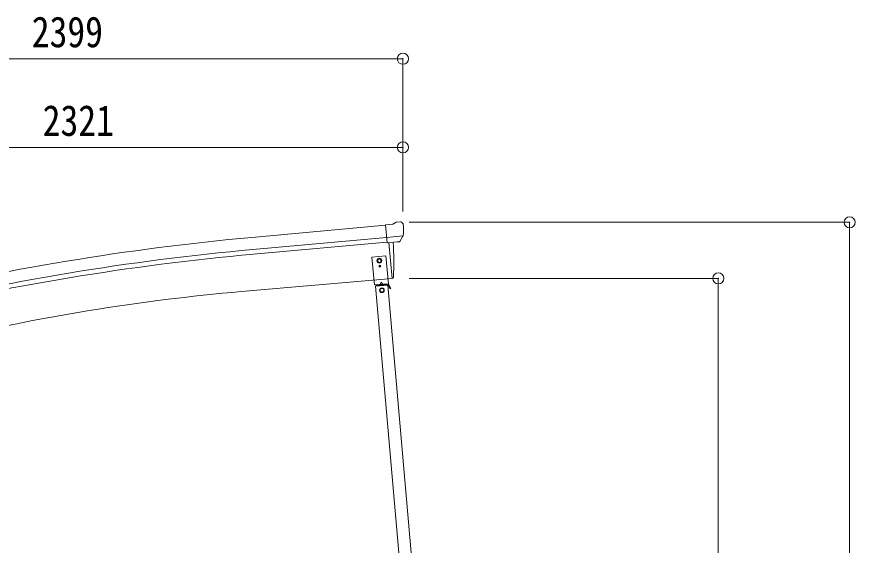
# Model space of a CAD drawing. Units: millimetres at full size, sheet at 1:40. Extents: x -11181 to 11305, y -7804 to 7716.
# Drawn here: x -8296 to -5302, y 490 to 2377 of the extents above; entities that cross this region are included whole.
import ezdxf
from ezdxf.enums import TextEntityAlignment as Align

# ---------------------------------------------------------------- set-up
doc = ezdxf.new("R2010")
doc.units = ezdxf.units.MM
doc.header["$LTSCALE"] = 40
doc.header["$PDMODE"] = 32
doc.header["$PDSIZE"] = 40
for name, color, linetype, lineweight in [('0-0_0', 7, 'Continuous', 9), ('0-1_本体', 4, 'Continuous', 9), ('0-2_部品', 7, 'Continuous', 9), ('0-A_寸法', 6, 'Continuous', 9), ('1-1_GLASS', 4, 'Continuous', 9), ('1-2_GLASS_SEAL', 4, 'Continuous', 9)]:
    doc.layers.add(name, color=color, linetype=linetype, lineweight=lineweight)
doc.styles.add('ＭＳ ゴシック', font='')
doc.styles.get('ＭＳ ゴシック').set_extended_font_data('MS Gothic')

msp = doc.modelspace()

# ---------------------------------------------------------------- linework, layer by layer
at = {"layer": '0-0_0', "color": 6}
for p, q in [((-5321.8, -1120.82), (-5321.8, 1643.28)), ((-5790.82, 1442.98), (-5790.82, -1120.82))]:
    msp.add_line(p, q, dxfattribs=at)
at = {"layer": '0-1_本体'}
for p, q in [((-7456.6, 1589.18), (-6979.29, 1632.5)), ((-7452.69, 1546.14), (-6975.57, 1589.45)), ((-7451.17, 1529.43), (-6974.06, 1572.73)), ((-6966.84, 1570.57), (-6955.68, 1442.97)), ((-7493.62, 1395.9), (-6955.68, 1442.97))]:
    msp.add_line(p, q, dxfattribs=at)
for centre, radius, start, end in [((-6642.58, -7379.39), 9005.44, 95.18612, 103.68612), ((-6642.58, -7379.39), 8962.23, 95.18612, 103.68612), ((-6642.58, -7379.39), 8945.44, 95.18612, 103.68612), ((-6848.64, -5972.4), 7396.48, 95.00259, 103.49741)]:
    msp.add_arc(centre, radius, start, end, dxfattribs=at)
at = {"layer": '0-2_部品'}
for p, q in [((-6952.91, 1636.95), (-6979.47, 1634.62)), ((-6973.81, 1569.96), (-6979.47, 1634.62)), ((-6952.91, 1636.95), (-6941.19, 1643.71)), ((-6926.28, 1645.3), (-6939.95, 1644.1)), ((-6917.15, 1639.55), (-6922.63, 1644.15)), ((-6916.08, 1637.51), (-6915.97, 1636.16)), ((-6916.61, 1594.66), (-6975.52, 1589.5)), ((-6927.86, 1575.17), (-6916.93, 1594.11)), ((-6963.85, 1570.83), (-6973.81, 1569.96)), ((-6966.84, 1570.57), (-6955.68, 1442.97)), ((-6930.25, 1573.77), (-6937.95, 1573.1)), ((-6955.68, 1442.97), (-6953.62, 1443.22))]:
    msp.add_line(p, q, dxfattribs=at)
for points in [[(-6916.53, 1595.29), (-6916.82, 1594.3), (-6916.93, 1594.11)], [(-6963.85, 1570.83), (-6963.58, 1570.77), (-6938.21, 1572.99), (-6937.95, 1573.1)]]:
    msp.add_lwpolyline(points, dxfattribs=at)
msp.add_circle((-7001.36, 1506.23), 6.5, dxfattribs=at)
for centre, radius, start, end in [((-6939.69, 1641.12), 3, 95, 120), ((-6925.85, 1640.32), 5, 50.00648, 94.99352), ((-7117.59, 1618.52), 202.4, 353.4085, 5), ((-7849.44, 1498.78), 900, 356.63919, 4.64986), ((-6953.99, 1446.2), 3, 277, 356.63919)]:
    msp.add_arc(centre, radius, start, end, dxfattribs=at)
for centre, major_axis, ratio, start_param, end_param in [((-6911.76, 1641.55), (-15.35, 3.44), 0.101033, 5.9751426, 5.9753737), ((-6919.08, 1637.25), (2.71, -1.31), 0.997474, 0.5366567, 1.3225652), ((-6930.52, 1576.77), (1.62, -2.54), 0.997631, 5.8041905, 5.8929484), ((-6930.58, 1576.88), (-3.5, 2.17), 0.650902, 2.1145521, 2.1873627), ((-6930.46, 1576.68), (1.62, -2.54), 0.997631, 5.965759, 6.7621801)]:
    msp.add_ellipse(centre, major_axis=major_axis, ratio=ratio, start_param=start_param, end_param=end_param, dxfattribs=at)
at = {"layer": '0-A_寸法'}
for p, q in [((-9316.17, 2227.54), (-6917.17, 2227.54)), ((-6917.17, 2227.54), (-6917.17, 1910.92)), ((-9238.17, 1910.92), (-6917.17, 1910.92)), ((-6917.17, 1910.92), (-6917.17, 1681.92)), ((-5321.8, 1643.28), (-6894.34, 1643.28)), ((-5790.82, 1442.98), (-6894.34, 1442.98))]:
    msp.add_line(p, q, dxfattribs=at)
for p in [(-6917.17, 2227.54), (-6917.17, 1910.92), (-5321.8, 1643.28), (-5790.82, 1442.98)]:
    msp.add_point(p, dxfattribs=at)
at = {"layer": '1-1_GLASS'}
for p, q in [((-7000.84, 1486.73), (-7001.66, 1486.75)), ((-6998.4, 1485.87), (-6997.58, 1485.86)), ((-6971.6, 1418.49), (-7015.44, 1414.65)), ((-6970.69, 1421.58), (-7014.2, 1417.77)), ((-7013.94, 1414.78), (-7014.2, 1417.77)), ((-6999.5, 1416.05), (-6999.76, 1419.04)), ((-6999.54, 1416.55), (-6987.59, 1417.59)), ((-6994.69, 1429.98), (-6998.82, 1421.13)), ((-6994.69, 1429.98), (-6989.09, 1421.98)), ((-6987.54, 1417.09), (-6987.81, 1420.08)), ((-6973.1, 1418.36), (-6973.36, 1421.35)), ((-6973.14, 1418.85), (-6970.47, 1419.09)), ((-6959.99, 1406.51), (-6967.83, 1420.09)), ((-6964.65, 1409.59), (-6962.49, 1410.84))]:
    msp.add_line(p, q, dxfattribs=at)
for points in [[(-6969.05, 1423.73), (-6977.77, 1523.35), (-7027.58, 1518.99), (-7018.86, 1419.37)], [(-7001.36, 1513.73), (-7007.86, 1509.98), (-7007.86, 1502.47), (-7001.36, 1498.72), (-6994.86, 1502.47), (-6994.86, 1509.98)], [(-6978.84, 1420.87), (-7008.73, 1418.25), (-7008.9, 1420.24), (-6979.01, 1422.86)], [(-6992.13, 1408.14), (-6998.63, 1404.38), (-6998.63, 1396.88), (-6992.13, 1393.13), (-6985.63, 1396.88), (-6985.63, 1404.38)]]:
    msp.add_lwpolyline(points, close=True, dxfattribs=at)
for points in [[(-7001.66, 1486.75), (-7001.68, 1485.93), (-7000.86, 1485.92)], [(-7000.05, 1485.08), (-7000.07, 1484.26), (-6999.25, 1484.25), (-6999.23, 1485.07)], [(-6999.19, 1487.53), (-6999.18, 1488.35), (-7000, 1488.36), (-7000.01, 1487.54)], [(-6997.58, 1485.86), (-6997.56, 1486.68), (-6998.38, 1486.69)], [(-6959.99, 1406.51), (-6962.15, 1405.26), (-6969.99, 1418.84)]]:
    msp.add_lwpolyline(points, dxfattribs=at)
for centre, radius in [((-7001.36, 1506.23), 8.5), ((-7001.36, 1506.23), 7.7), ((-6999.62, 1486.3), 3.75), ((-6992.13, 1400.63), 8.5), ((-6992.13, 1400.63), 7.7), ((-6992.13, 1400.63), 6.5)]:
    msp.add_circle(centre, radius, dxfattribs=at)
for centre, radius, start, end in [((-7000.87, 1485.1), 0.82, 359, 89), ((-7000.83, 1487.55), 0.82, 269, 359), ((-6998.41, 1485.05), 0.82, 89, 179), ((-6998.37, 1487.51), 0.82, 179, 269), ((-6970.43, 1418.59), 3, 30, 95), ((-6970.43, 1418.59), 0.5, 30, 95)]:
    msp.add_arc(centre, radius, start, end, dxfattribs=at)
at = {"layer": '1-2_GLASS_SEAL'}
for p, q in [((-6875.17, -178.63), (-7015.39, 1414.66)), ((-6831.34, -174.78), (-6971.56, 1418.49))]:
    msp.add_line(p, q, dxfattribs=at)

# ---------------------------------------------------------------- texts
at = {"layer": '0-A_寸法', "color": 7, "style": 'ＭＳ ゴシック', "width": 0.85}
for s, p in [('2399', (-8242.67, 2235.54)), ('2321', (-8203.67, 1918.92))]:
    msp.add_text(s, height=110, dxfattribs=at).set_placement(p, align=Align.BOTTOM_LEFT)

doc.saveas('drawing.dxf')
